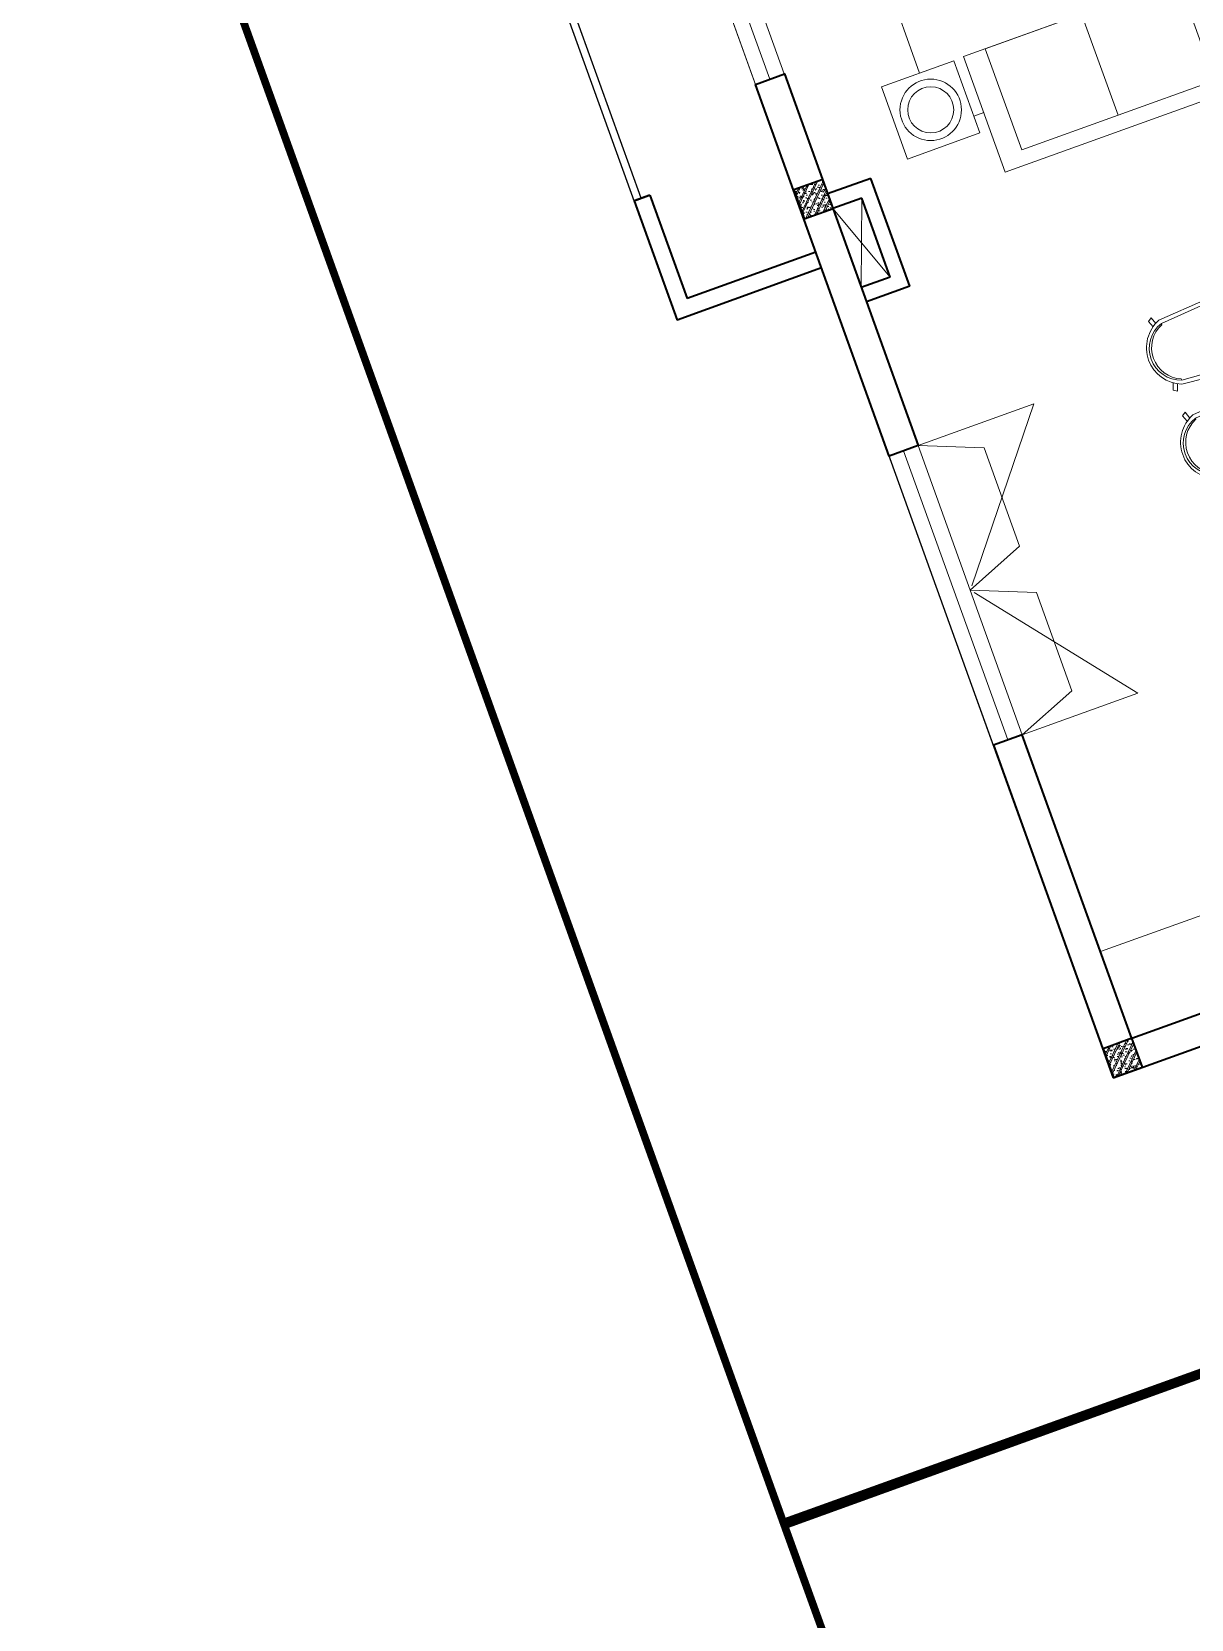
# Model space of a CAD drawing. Header units: metres. Extents: x 568336 to 569219, y 2065964 to 2066430.
# Drawn here: x 568587.88 to 568595.43, y 2066301.88 to 2066312.21 of the extents above; entities that cross this region are included whole.
import ezdxf

# ---------------------------------------------------------------- set-up
doc = ezdxf.new("R2010")
doc.units = ezdxf.units.M
doc.linetypes.add('HIDDEN', pattern=[0.375, 0.25, -0.125])
doc.linetypes.add('HIDDEN2', pattern=[0.1875, 0.125, -0.0625])
doc.layers.get('DEFPOINTS').update_dxf_attribs({"linetype": 'CONTINUOUS'})
for name, color, linetype, lineweight in [('-CONCRETE', 1, 'CONTINUOUS', 35), ('-DIM', 9, 'CONTINUOUS', 13), ('-DOOR', 137, 'CONTINUOUS', 9), ('-FURNITURE', 46, 'CONTINUOUS', 9), ('-HATCH', 8, 'CONTINUOUS', 5), ('-HIDE', 3, 'HIDDEN', 13), ('-LINE1', 7, 'CONTINUOUS', 18), ('-LINE2', 252, 'CONTINUOUS', 9), ('-STEEL1', 1, 'CONTINUOUS', 35), ('-WALL', 4, 'CONTINUOUS', 35)]:
    doc.layers.add(name, color=color, linetype=linetype, lineweight=lineweight)
for name, color, linetype in [('-HATCH CONCRETE', 54, 'CONTINUOUS'), ('LoLK', 6, 'CONTINUOUS'), ('TIMDUONG', 1, 'CONTINUOUS')]:
    doc.layers.add(name, color=color, linetype=linetype)

# ---------------------------------------------------------------- blocks, each defined once
blk = doc.blocks.new('M1-T2')
at = {"layer": '-CONCRETE', "color": 1, "linetype": 'HIDDEN', "ltscale": 10, "const_width": 50}
blk.add_lwpolyline([(191581.7177010371, 50951.98888872014), (197581.6939540912, 50951.98888872005), (197581.7429788466, 30952.01227472891), (191581.7667257926, 30952.01227472891)], close=True, dxfattribs=at)
at = {"layer": '-LINE1', "lineweight": 18}
blk.add_lwpolyline([(191581.7411493842, 50951.93153578669), (197581.7174024383, 50951.9315357866), (197581.7664271937, 30951.95492153367), (191581.7901741396, 30951.95492153367)], close=True, dxfattribs=at)
blk = doc.blocks.new('ghe 400')
blk.add_wipeout([(-230.18867924437518, 7.547169807400223), (-200.0000000009204, 309.4339622607183), (-194.44181669050522, 322.2332054417873), (-188.77143577672973, 333.36406349605613), (-230.1886792450075, 347.1698113182533), (-215.09433962401909, 369.81132075100254), (-175.84824801372565, 354.11288410781253), (-147.27426522626547, 387.0010055543705), (-125.46553694424324, 404.94054309733156), (-96.60556802359702, 422.40516945156014), (-61.06395139734923, 436.467637745561), (-31.892588169287592, 442.9389499862957), (1.810754054732115, 445.3084971378314), (25.363171995651783, 443.81574772336876), (48.970076927283344, 439.66838338456614), (69.6070613605525, 433.74376242779385), (91.94279312028607, 424.6786215899938), (114.72942051153655, 412.1693786348003), (126.97826376540934, 403.84447503656156), (140.4397397866892, 393.1503139008121), (154.96338411631473, 379.40719171667274), (166.56400400887833, 366.3365674004458), (175.84824801407558, 354.112884106969), (215.09433962563503, 369.81132075311143), (230.1886792474677, 347.16981131783086), (188.77143577876745, 333.36406349436857), (199.99999996751967, 309.4339623510041), (222.6415094349827, 7.547169807123282), (199.4339622647642, 7.547169809166917), (194.61095721848824, -2.599335857667029e-09), (-194.61095721648053, -4.5497472456190735e-09), (-198.27631863994839, 1.5992463081383903), (-199.4339622650075, 7.5471698091935195)]).dxf.layer = '-LINE2'
at = {"layer": '-FURNITURE', "linetype": 'Continuous'}
for points in [[(-175.8482480105013, 354.1128841089085), (-215.0943396259099, 369.8113207584247), (-230.1886792462319, 347.1698113204911), (-188.7714357730001, 333.3640634976327)], [(-199.4339622668922, 7.54716981202364), (-230.1886792425066, 7.547169807367027), (-199.9999999981374, 309.4339622640982)], [(-177.3584905620664, 301.8867924520746), (-169.8113207574934, 301.8867924520746)], [(-177.3584905620664, 301.8867924520746), (-169.8113207574934, 301.8867924520746)], [(177.358490569517, 301.8867924520746), (169.8113207556307, 301.8867924539372)], [(175.8482480142266, 354.1128841126338), (215.0943396259099, 369.8113207528368), (230.1886792462319, 347.1698113223538), (188.7714357785881, 333.3640634929761)], [(222.6415094323456, 7.547169811092317), (199.9999999962747, 309.4339622640982)], [(199.4339622631669, 7.547169807367027), (222.6415094323456, 7.547169811092317)]]:
    blk.add_lwpolyline(points, dxfattribs=at)
blk.add_lwpolyline([(177.358490569517, 301.8867924520746), (199.5969537682831, 5.373949736356735, -0.4363134021215077), (194.6109572146088, -9.313225746154785e-10), (-194.6109572183341, -2.793967723846436e-09, -0.4363134021215077), (-199.5969537720084, 5.373949742875993), (-177.3584905620664, 301.8867924520746)], format="xyb", dxfattribs=at)
for centre, radius, start, end in [((3.725290298461914e-09, 230.1886792453006), 215.1274386989701, 21.61477901766715, 158.3852210815501), ((-1.862645149230957e-09, 243.5072142081335), 186.7196008241607, 18.21955213301437, 161.7804477656144), ((9.313225746154785e-09, 231.4543435731903), 183.8385555632603, 22.52715178835513, 157.4728481623555)]:
    blk.add_arc(centre, radius, start, end, dxfattribs=at)
blk = doc.blocks.new('ghee')
at = {"layer": '-DIM', "xscale": -0.9999999999999998, "rotation": 179.9999999999999}
blk.add_blockref('ghe 400', (-9.48268585652113, -100.0000000018626), dxfattribs=at)
blk = doc.blocks.new('ban6c 1100x2000')
at = {"layer": '-FURNITURE'}
blk.add_lwpolyline([(-399.9999999999709, -550.0000000526197), (500.0000000000291, -550), (500, 2050.00000002631), (-400, 2049.99999997369)], close=True, dxfattribs=at)
at = {"layer": '-LINE1', "yscale": 1.104166666672837, "zscale": 1.104166666672837}
for p, xscale, rotation in [((-359.8814298518118, 1717.862867674732), 1.104166666672837, 270), ((459.8814298518118, 1717.862867674732), -1.104166666672837, 90), ((-359.8814298518118, 1063.696201006533), 1.104166666672837, 270), ((459.8814298518118, 1063.696201006533), -1.104166666672837, 90), ((-359.8814298537036, 409.5295343415055), 1.104166666672837, 270), ((459.8814298537036, 409.5295343415055), -1.104166666672837, 90), ((-359.8814298537036, -244.637132326694), 1.104166666672837, 270), ((459.8814298537036, -244.637132326694), -1.104166666672837, 90)]:
    blk.add_blockref('ghee', p, dxfattribs=dict(at, xscale=xscale, rotation=rotation))
blk = doc.blocks.new('ghe11asdsdsdsd')
at = {"layer": '-FURNITURE', "ltscale": 5}
for p, q in [((-454.1512245237245, 641.9073886275291), (-454.093361600535, -60.42008052262099)), ((446.9845405295782, 642.5119281820953), (445.2090906954836, -59.49456913078757)), ((339.4434767446655, 74.7769195077999), (-347.9447826922697, 73.86721415390639)), ((445.2090906954836, -59.49456913078757), (-454.093361600535, -60.42008052262099))]:
    blk.add_line(p, q, dxfattribs=at)
for centre, radius, start, end in [((13.76703277978231, -3057.035900902003), 3815.794779152998, 85.15051378916075, 95.37323135559144), ((322.4963123202615, 643.5363927781655), 102.5030657496747, 359.5521671507362, 82.23330821456577), ((-556.8192392717756, 172.0380743239075), 480.9551723817158, 73.62802494144414, 77.67439557183955), ((-329.6609394550032, 640.4347183164282), 102.5030657496747, 97.790878171796, 180.4720192216976), ((-435.3449582978792, 585.5188594441861), 49.99999999999999, 17.29045382422632, 73.62802494144414), ((428.017340289487, 586.1773279104382), 49.99999999999999, 106.2083736517696, 162.5459446768903), ((548.310481298744, 172.35137315467), 480.9551723817158, 102.1620030057203, 106.2083736517696), ((-752.7215750947944, 311.3200961878028), 469.2846926992153, 329.6029749418909, 39.82713105222346), ((-1717.077797784907, 235.4868877488407), 1378.639231958857, 353.2676599931669, 15.34770349738529), ((744.7327549548354, 311.2790322922665), 469.2468948897888, 140.0381535895592, 210.2652298418676), ((1708.833027020766, 233.2264510887835), 1378.526022415482, 164.5192846221356, 186.6002375866197), ((-1.445652381749824, -1576.057105405802), 1730.279692069412, 79.6029490361376, 100.5814174655623)]:
    blk.add_arc(centre, radius, start, end, dxfattribs=at)
blk = doc.blocks.new('GHE600')
at = {"layer": '-FURNITURE'}
for p, q in [((269949.5421851056, 8709.741290517763), (270649.5421851056, 8709.74129051782)), ((269949.5421851289, 8043.074623851076), (270649.5421851289, 8043.074623851135))]:
    blk.add_line(p, q, dxfattribs=at)
for points in [[(270145.5337149384, 9594.84705863762), (270145.5337150262, 10094.84705863762), (270645.5337150262, 10094.84705854984), (270645.5337149384, 9594.847058549843)], [(269849.5421851288, 9526.40795718442), (270649.5421851288, 9526.407957184478), (270649.5421851639, 7226.407957184478), (269849.5421851639, 7226.40795718442)], [(269949.5421851288, 9376.40795718442), (270649.5421851288, 9376.407957184478), (270649.5421851639, 7376.407957184478), (269949.5421851639, 7376.40795718442)], [(270145.5337145109, 7157.96885590817), (270145.5337144231, 6657.96885590817), (270645.5337144231, 6657.968855820392), (270645.5337145109, 7157.968855820392)]]:
    blk.add_lwpolyline(points, close=True, dxfattribs=at)
at = {"layer": '-FURNITURE', "elevation": -1.348764000838661e-08}
for points in [[(271286.9253059005, 9830.321753277356), (270645.53371498, 9832.18215255058)], [(272037.8126997925, 6909.345592938189), (272633.6221192031, 6907.537773812626), (272633.6585346201, 9823.095600669185), (272037.874818299, 9826.334833337169)], [(270262.0588059474, 9594.847058617102), (270262.0583521723, 9526.40795718442)], [(270262.0260181179, 7226.40795718439), (270262.0255643428, 7157.968855887651)], [(270645.5337144685, 6916.624135324557), (271286.6504318018, 6913.272511655086)]]:
    blk.add_lwpolyline(points, dxfattribs=at)
at = {"layer": '-FURNITURE'}
for centre, radius in [((270395.5337149822, 9844.847058593674), 200), ((270395.5337149822, 9844.847058593674), 150), ((270395.5337144671, 6907.968855864223), 200), ((270395.5337144671, 6907.968855864223), 150)]:
    blk.add_circle(centre, radius, dxfattribs=at)
at = {"layer": '-FURNITURE', "extrusion": (0, 0, -1)}
blk.add_ellipse((271661.9002663364, 8365.294462872116), major_axis=(3.669220623812561e-13, 749.5763598198391), ratio=0.5899940615450746, dxfattribs=at)
at = {"layer": '-FURNITURE', "zscale": 0.83397927038413}
for p, xscale, yscale, rotation in [((271659.4476334748, 10145.29901697894, -5.948631914765009e-09), 0.83397927038413, 0.83397927038413, 179.9447021404027), ((271659.4476334748, 6607.516897389956, -5.948631914765009e-09), -0.8339792703841301, 0.8339792703841301, 0.05529785959737722)]:
    blk.add_blockref('ghe11asdsdsdsd', p, dxfattribs=dict(at, xscale=xscale, yscale=yscale, rotation=rotation))
blk = doc.blocks.new('18x35')
at = {"layer": '-HATCH'}
h = blk.add_hatch(dxfattribs=at)
h.set_pattern_fill('CHAU-01', color=256, scale=10, angle=-1.272221872585407e-14, pattern_type=2)
h.set_pattern_definition([(49.99999999999999, (0, 0), (71.72601826007535, -6.275213498259527), [7.5, -82.5]), (355, (0, 0), (-13.87513336129999, 75.21921337000119), [6, -66]), (100.4514, (5.977167999997619, -0.5229339999999638), (57.85093817140217, 68.94395420609534), [6.374019000000001, -70.1142112]), (46.18419999999998, (0, 20), (106.7241048625644, -16.55190143290183), [11.25, -123.75]), (96.63559999999998, (8.89367449999554, 18.62066930000003), (93.46627055487036, 97.41178709004416), [9.561028799999994, -105.1713]), (351.1842, (0, 20), (93.46619451336275, 97.41186009253245), [9, -99]), (20.99999999999998, (10, 15), (59.69070521184616, -40.2618890665339), [7.5, -82.5]), (326.0000000000001, (10, 15), (24.33153319215819, 72.5150045046853), [6, -66]), (71.45139999999999, (14.97422329999972, 11.64483940000002), (84.022262858149, 32.25304967099522), [6.374019000000001, -70.1142112]), (37.49999999999998, (0, 0), (1.215985531729074, 33.28938538313115), [0, -65.19999999999999, 0, -67, 0, -66.25]), (7.499999999999987, (0, 0), (26.30695374421487, 39.44117118823602), [0, -38.2, 0, -63.7, 0, -25.25]), (327.5, (-22.30000000000291, 0), (53.3822436172409, -2.255487173437988), [0, -25, 0, -78, 0, -103.5]), (317.5, (-32.30000000000291, 0), (58.31861693423862, 10.01049823323176), [0, -32.5, 0, -51.8, 0, -73.5]), (44.99999999999999, (0, 0), (-30.05203820042826, 30.05203820042828), []), (44.99999999999999, (0, 12.25), (-30.05203820042826, 30.05203820042828), [])])
h.paths.add_polyline_path([(96508.03118051568, 47993.04977023201), (96508.03118051568, 47793.04977023201), (96708.03118051568, 47793.04977023201), (96708.03118051568, 47993.04977023201)])
at = {"layer": '-STEEL1'}
blk.add_lwpolyline([(96508.03118051568, 47793.04977023201), (96708.03118051568, 47793.04977023201), (96708.03118051568, 47993.04977023201), (96508.03118051568, 47993.04977023201)], close=True, dxfattribs=at)
blk = doc.blocks.new('M2-T2.3')
at = {"layer": '-DOOR'}
for p, q in [((568624.465226007, 2066323.379552503), (568624.1594138474, 2066324.225999039)), ((568626.0179076341, 2066319.081202957), (568625.3388569624, 2066320.962444626)), ((568626.1121927354, 2066319.115267164), (568625.4331420636, 2066320.996508833)), ((568625.9242958216, 2066319.047382001), (568625.2452451497, 2066320.92862367))]:
    blk.add_line(p, q, dxfattribs=at)
blk.add_lwpolyline([(568623.5574692072, 2066326.188213729), (568624.5592760398, 2066323.413531783), (568624.3711759744, 2066323.345573223), (568623.3693691418, 2066326.12025517)], close=True, dxfattribs=at)
at = {"layer": '-HATCH CONCRETE', "color": 251}
blk.add_line((568625.6033337116, 2066323.317579749), (568625.0936437703, 2066324.728332303), dxfattribs=at)
at = {"layer": '-HIDE', "ltscale": 10}
for p, q in [((568624.4986804657, 2066322.402589249), (568624.872571772, 2066321.956302878)), ((568624.6844720606, 2066321.888343341), (568624.6871319858, 2066322.470674786))]:
    blk.add_line(p, q, dxfattribs=at)
at = {"layer": '-LINE1'}
blk.add_line((568624.6871319858, 2066322.470674786), (568624.4986804657, 2066322.402589249), dxfattribs=at)
blk.add_lwpolyline([(568623.1211382496, 2066327.391549717), (568624.0616385718, 2066327.731342512), (568625.9307185218, 2066322.55867007), (568624.9902181994, 2066322.218877275)], close=True, dxfattribs=at)
at = {"layer": '-LINE2', "linetype": 'HIDDEN2', "ltscale": 10}
for p, q in [((568625.2447102309, 2066320.928382646), (568624.9230090417, 2066320.641619862)), ((568624.9230090417, 2066320.641619862), (568625.1537778117, 2066320.002801419)), ((568625.5844768803, 2066319.987872871), (568625.1537778117, 2066320.002801419)), ((568625.1718696064, 2066318.775539169), (568625.5844768803, 2066319.987872871)), ((568625.5844768803, 2066319.987872871), (568625.2627756911, 2066319.701110088)), ((568625.4935707956, 2066319.062301952), (568625.2627756911, 2066319.701110088)), ((568625.9242698642, 2066319.047373405), (568625.1718696064, 2066318.775539169)), ((568625.9242698642, 2066319.047373405), (568625.4935707956, 2066319.062301952))]:
    blk.add_line(p, q, dxfattribs=at)
at = {"layer": '-WALL'}
for p, q in [((568625.5469010065, 2066323.297195077), (568625.6503544552, 2066323.334576676)), ((568625.6503565292, 2066323.334570936), (568625.5563108941, 2066323.300588561)), ((568625.6503565292, 2066323.334570936), (568625.9307197647, 2066322.558670519)), ((568625.5469010065, 2066323.297195077), (568625.7898829643, 2066322.6247467)), ((568624.9528366006, 2066322.322330723), (568625.7898829643, 2066322.6247467)), ((568624.3706254994, 2066322.462650734), (568624.6527755961, 2066322.564588572)), ((568624.9902181994, 2066322.218877275), (568625.9307197647, 2066322.558670519)), ((568624.6244039562, 2066321.760306699), (568624.3706254994, 2066322.462650734)), ((568624.4986548113, 2066322.402579981), (568624.6867548757, 2066322.47053854)), ((568624.684474709, 2066321.88833601), (568624.4986548113, 2066322.402579981)), ((568624.684474709, 2066321.88833601), (568624.8725308724, 2066321.956278708)), ((568624.6244039562, 2066321.760306699), (568624.9065101519, 2066321.862228676)), ((568625.9236941558, 2066319.047116862), (568626.1115910696, 2066319.115002025)), ((568626.1115910696, 2066319.115002025), (568626.8931985081, 2066316.951618758)), ((568626.6373421084, 2066317.071836225), (568625.9236941558, 2066319.047116862)), ((568624.4742825199, 2066316.290345728), (568626.6373421084, 2066317.071836225)), ((568626.8931985081, 2066316.951618758), (568624.542226685, 2066316.102285504))]:
    blk.add_line(p, q, dxfattribs=at)
blk.add_lwpolyline([(568625.2447102309, 2066320.928382646), (568625.4329346254, 2066320.996386124), (568624.5590976503, 2066323.413467332), (568624.3708732557, 2066323.345463854)], close=True, dxfattribs=at)
at = {"layer": 'TIMDUONG', "color": 1, "linetype": 'HIDDEN', "ltscale": 10, "const_width": 0.05}
blk.add_lwpolyline([(568620.0488922388, 2066312.352253265), (568630.3931415004, 2066316.093443879), (568625.5060207883, 2066329.605548699), (568619.103505675, 2066332.606848455), (568613.4612190011, 2066330.566113026)], close=True, dxfattribs=at)
at = {"layer": '-DOOR', "xscale": -0.0009999999999999992, "yscale": 0.0009999999999999996, "zscale": 0.001, "rotation": 289.8642505492295}
blk.add_blockref('GHE600', (568706.4061822994, 2066064.905332744), dxfattribs=at)
at = {"layer": '-STEEL1', "xscale": -0.0009999999999999987, "yscale": 0.0009999999999999996, "zscale": 0.001, "rotation": 199.8642505492295}
for p in [(568517.6117892743, 2066334.814205568), (568519.6300502558, 2066329.2279332)]:
    blk.add_blockref('18x35', p, dxfattribs=at)
at = {"layer": '-FURNITURE', "xscale": 0.0009999999999999998, "yscale": 0.0009999999999999998, "zscale": 0.0009999999999999998, "rotation": 199.8644862433099}
blk.add_blockref('ban6c 1100x2000', (568622.9095008005, 2066319.852075031), dxfattribs=at)
at = {"layer": '-FURNITURE'}
blk.add_line((568622.2009939083, 2066316.107043198), (568626.4334491006, 2066317.636184387), dxfattribs=at)
at = {"layer": '-LINE2', "linetype": 'HIDDEN2', "ltscale": 10}
for p, q in [((568625.2447102309, 2066320.928382646), (568624.492309973, 2066320.65654841)), ((568624.492309973, 2066320.65654841), (568625.5844768803, 2066319.987872871))]:
    blk.add_line(p, q, dxfattribs=at)
at = {"layer": 'DEFPOINTS', "color": 2}
blk.add_lwpolyline([(568619.3693891164, 2066314.233423704), (568626.8931985081, 2066316.951618758), (568624.9908854974, 2066322.219118362), (568625.9307185218, 2066322.55867007), (568624.0618581475, 2066327.731421842), (568623.1217701851, 2066327.391579651), (568622.4494778165, 2066329.252393647), (568619.946829361, 2066330.391010605), (568616.9058183911, 2066329.292478155), (568616.4301686074, 2066330.609012176), (568613.7967677049, 2066329.657592349), (568619.3693891164, 2066314.233423704)], dxfattribs=at)

msp = doc.modelspace()

# ---------------------------------------------------------------- block references
at = {"layer": '-DIM', "xscale": -0.001, "yscale": 0.001, "zscale": 0.001, "rotation": 289.8844193008641}
msp.add_blockref('M1-T2', (568630.8735394352, 2066106.158802045), dxfattribs=at)

# ---------------------------------------------------------------- next in the draw order: block references
at = {"layer": 'LoLK', "xscale": -1, "rotation": 39.66842324210792}
msp.add_blockref('M2-T2.3', (2325316.695743048, 838734.2691315153), dxfattribs=at)

doc.saveas('drawing.dxf')
